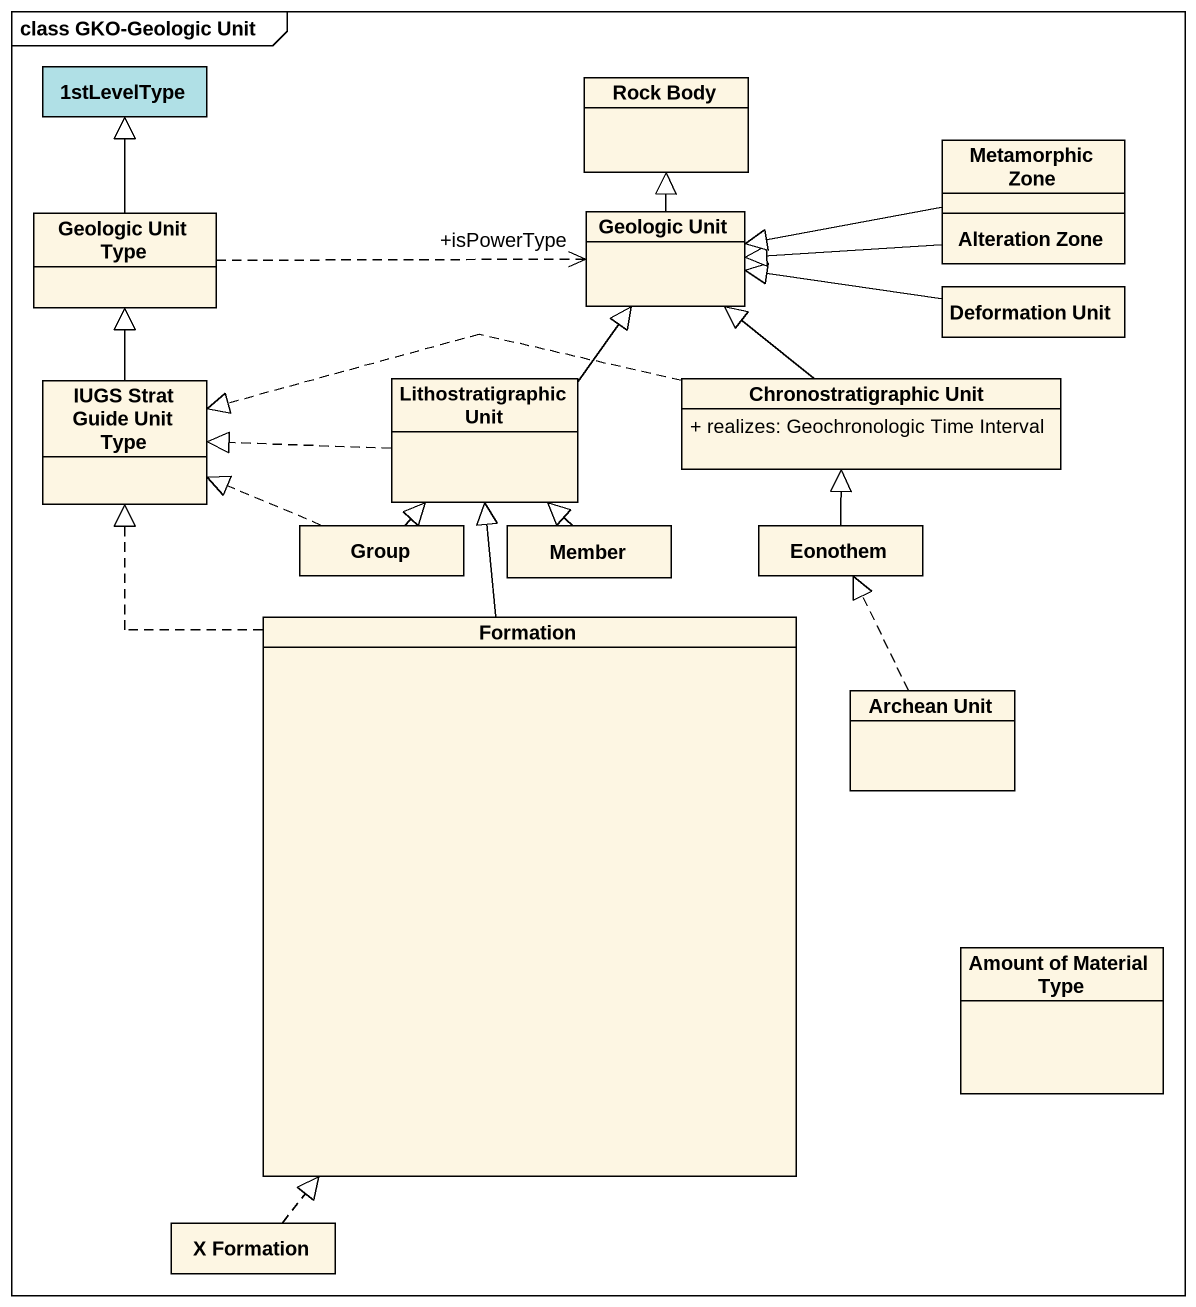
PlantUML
@startuml
mainframe class GKO-Geologic Unit
hide circle
hide empty members
skinparam classAttributeIconSize 0
class "1stLevelType" as c1stLevelType #B0E0E6
class "Rock Body" as Rock_Body
class "Metamorphic Zone" as Metamorphic_Zone
class "Geologic Unit Type" as Geologic_Unit_Type
class "Geologic Unit" as Geologic_Unit
class "Alteration Zone" as Alteration_Zone
class "Deformation Unit" as Deformation_Unit
class "IUGS Strat Guide Unit Type" as IUGS_Strat_Guide_Unit_Type
class "Lithostratigraphic Unit" as Lithostratigraphic_Unit
class "Chronostratigraphic Unit" as Chronostratigraphic_Unit {
  + realizes: Geochronologic Time Interval
}
class "Group" as Group_
class Member
class Eonothem
class Formation
class "Archean Unit" as Archean_Unit
class "Amount of Material Type" as Amount_of_Material_Type
class "X Formation" as X_Formation
Metamorphic_Zone -left-|> Geologic_Unit
Geologic_Unit_Type -up-|> c1stLevelType
Geologic_Unit_Type .right.> "+isPowerType" Geologic_Unit
Geologic_Unit -up-|> Rock_Body
Alteration_Zone -left-|> Geologic_Unit
Deformation_Unit -left-|> Geologic_Unit
IUGS_Strat_Guide_Unit_Type -up-|> Geologic_Unit_Type
Lithostratigraphic_Unit -up-|> Geologic_Unit
Lithostratigraphic_Unit .left.|> IUGS_Strat_Guide_Unit_Type
Chronostratigraphic_Unit -up-|> Geologic_Unit
Chronostratigraphic_Unit .left.|> IUGS_Strat_Guide_Unit_Type
Group_ .left.|> IUGS_Strat_Guide_Unit_Type
Group_ -up-|> Lithostratigraphic_Unit
Member -up-|> Lithostratigraphic_Unit
Eonothem -up-|> Chronostratigraphic_Unit
Formation .up.|> IUGS_Strat_Guide_Unit_Type
Formation -up-|> Lithostratigraphic_Unit
Archean_Unit .up.|> Eonothem
X_Formation .up.|> Formation
@enduml
